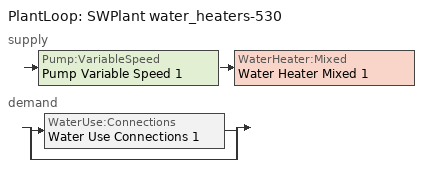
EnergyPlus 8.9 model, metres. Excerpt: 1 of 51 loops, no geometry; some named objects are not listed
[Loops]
PlantLoop 'SWPlant water_heaters-530'
 supply: Pump:VariableSpeed 'Pump Variable Speed 1' > WaterHeater:Mixed 'Water Heater Mixed 1'
 demand: split
  | WaterUse:Connections 'Water Use Connections 1'
  | bypass
[PlantLoop]
SWPlant water_heaters-530: Fluid Type=Water; Plant Equipment Operation Scheme=SWPlant water_heaters-530 Operation Schemes; Maximum Loop Temperature {C}=100; Minimum Loop Temperature {C}=0; Maximum Loop Flow Rate {m3/s}=Autosize; Minimum Loop Flow Rate {m3/s}=0; Plant Loop Volume {m3}=Autocalculate; Load Distribution Scheme=Optimal; Plant Loop Demand Calculation Scheme=SingleSetpoint
[Sizing:Plant]
SWPlant water_heaters-530: Loop Type=Heating; Design Loop Exit Temperature {C}=60; Loop Design Temperature Difference {deltaC}=5; Sizing Option=NonCoincident; Zone Timesteps in Averaging Window=1; Coincident Sizing Factor Mode=None
[Pump:VariableSpeed]
Pump Variable Speed 1: Design Maximum Flow Rate {m3/s}=Autosize; Design Pump Head {Pa}=179352; Design Power Consumption {W}=Autosize; Motor Efficiency=0.9; Fraction of Motor Inefficiencies to Fluid Stream=0; Coefficient 1 of the Part Load Performance Curve=0; Coefficient 2 of the Part Load Performance Curve=3.2485; Coefficient 3 of the Part Load Performance Curve=-4.7443; Coefficient 4 of the Part Load Performance Curve=2.5294; Design Minimum Flow Rate {m3/s}=0; Pump Control Type=Intermittent; Skin Loss Radiative Fraction=0.5; Design Power Sizing Method=PowerPerFlowPerPressure; Design Electric Power per Unit Flow Rate {W/(m3/s)}=348701.1; Design Shaft Power per Unit Flow Rate per Unit Head=1.28205; Design Minimum Flow Rate Fraction=0
[WaterHeater:Mixed]
Water Heater Mixed 1: Tank Volume {m3}=0.0757088; Setpoint Temperature Schedule=Water Heater Setpoint Temperature Schedule; Deadband Temperature Difference {deltaC}=2; Maximum Temperature Limit {C}=82.22; Heater Control Type=Cycle; Heater Maximum Capacity {W}=845000; Heater Ignition Minimum Flow Rate {m3/s}=0; Heater Ignition Delay {s}=0; Heater Fuel Type=NaturalGas; Heater Thermal Efficiency=0.8; Off Cycle Parasitic Fuel Consumption Rate {W}=20; Off Cycle Parasitic Fuel Type=NaturalGas; Off Cycle Parasitic Heat Fraction to Tank=0.8; On Cycle Parasitic Fuel Consumption Rate {W}=0; On Cycle Parasitic Fuel Type=NaturalGas; On Cycle Parasitic Heat Fraction to Tank=0; Ambient Temperature Indicator=Zone; Ambient Temperature Zone=blocks-964_multifamily_1_West Perimeter; Off Cycle Loss Coefficient to Ambient Temperature {W/K}=6; Off Cycle Loss Fraction to Zone=1; On Cycle Loss Coefficient to Ambient Temperature {W/K}=6; On Cycle Loss Fraction to Zone=1; Use Side Effectiveness=1; Source Side Effectiveness=1; Use Side Design Flow Rate {m3/s}=Autosize; Source Side Design Flow Rate {m3/s}=Autosize; Indirect Water Heating Recovery Time {hr}=1.5; Source Side Flow Control Mode=IndirectHeatPrimarySetpoint
[WaterUse:Connections]
Water Use Connections 1: Water Use Equipment Name 1=Water Use Equipment 1; Water Use Equipment Name 2=Water Use Equipment 2; Water Use Equipment Name 3=Water Use Equipment 3; Water Use Equipment Name 4=Water Use Equipment 4; Water Use Equipment Name 5=Water Use Equipment 5; Water Use Equipment Name 6=Water Use Equipment 6; Water Use Equipment Name 7=Water Use Equipment 7; Water Use Equipment Name 8=Water Use Equipment 8; Water Use Equipment Name 9=Water Use Equipment 9; Water Use Equipment Name 10=Water Use Equipment 10; Water Use Equipment Name 11=Water Use Equipment 11; Water Use Equipment Name 12=Water Use Equipment 12; Water Use Equipment Name 13=Water Use Equipment 13; Water Use Equipment Name 14=Water Use Equipment 14; Water Use Equipment Name 15=Water Use Equipment 15; Water Use Equipment Name 16=Water Use Equipment 16; Water Use Equipment Name 17=Water Use Equipment 17; Water Use Equipment Name 18=Water Use Equipment 18; Water Use Equipment Name 19=Water Use Equipment 19; Water Use Equipment Name 20=Water Use Equipment 20; Water Use Equipment Name 21=Water Use Equipment 21; Water Use Equipment Name 22=Water Use Equipment 22; Water Use Equipment Name 23=Water Use Equipment 23; Water Use Equipment Name 24=Water Use Equipment 24; Water Use Equipment Name 25=Water Use Equipment 25; Water Use Equipment Name 26=Water Use Equipment 26; Water Use Equipment Name 27=Water Use Equipment 27; Water Use Equipment Name 28=Water Use Equipment 28; Water Use Equipment Name 29=Water Use Equipment 29; Water Use Equipment Name 30=Water Use Equipment 30; Water Use Equipment Name 31=Water Use Equipment 31; Water Use Equipment Name 32=Water Use Equipment 32; Water Use Equipment Name 33=Water Use Equipment 33; Water Use Equipment Name 34=Water Use Equipment 34; Water Use Equipment Name 35=Water Use Equipment 35; Water Use Equipment Name 36=Water Use Equipment 36; Water Use Equipment Name 37=Water Use Equipment 37; Water Use Equipment Name 38=Water Use Equipment 38; Water Use Equipment Name 39=Water Use Equipment 39; Water Use Equipment Name 40=Water Use Equipment 40; Water Use Equipment Name 41=Water Use Equipment 41; Water Use Equipment Name 42=Water Use Equipment 42; Water Use Equipment Name 43=Water Use Equipment 43; Water Use Equipment Name 44=Water Use Equipment 44; Water Use Equipment Name 45=Water Use Equipment 45; Water Use Equipment Name 46=Water Use Equipment 46; Water Use Equipment Name 47=Water Use Equipment 47; Water Use Equipment Name 48=Water Use Equipment 48; Water Use Equipment Name 49=Water Use Equipment 49; Water Use Equipment Name 50=Water Use Equipment 50
[WaterUse:Equipment] Flow Rate Fraction Schedule=WaterEquipment_FlowRateFractionSchedule
Name | Peak Flow Rate {m3/s} | Zone
Water Use Equipment 1 | 6.32597e-06 | blocks-964_multifamily_1_West Perimeter
Water Use Equipment 2 | 1.87009e-06 | blocks-964_multifamily_1_North Perimeter
Water Use Equipment 3 | 6.32597e-06 | blocks-964_multifamily_1_East Perimeter
Water Use Equipment 4 | 1.87009e-06 | blocks-964_multifamily_1_South Perimeter
Water Use Equipment 5 | 9.57669e-06 | blocks-964_multifamily_1_Core
Water Use Equipment 6 | 6.32597e-06 | blocks-964_multifamily_2_West Perimeter
Water Use Equipment 7 | 1.87009e-06 | blocks-964_multifamily_2_North Perimeter
Water Use Equipment 8 | 6.32597e-06 | blocks-964_multifamily_2_East Perimeter
Water Use Equipment 9 | 1.87009e-06 | blocks-964_multifamily_2_South Perimeter
Water Use Equipment 10 | 9.57669e-06 | blocks-964_multifamily_2_Core
Water Use Equipment 11 | 6.32597e-06 | blocks-964_multifamily_3_West Perimeter
Water Use Equipment 12 | 1.87009e-06 | blocks-964_multifamily_3_North Perimeter
Water Use Equipment 13 | 6.32597e-06 | blocks-964_multifamily_3_East Perimeter
Water Use Equipment 14 | 1.87009e-06 | blocks-964_multifamily_3_South Perimeter
Water Use Equipment 15 | 9.57669e-06 | blocks-964_multifamily_3_Core
Water Use Equipment 16 | 6.32597e-06 | blocks-964_multifamily_4_West Perimeter
Water Use Equipment 17 | 1.87009e-06 | blocks-964_multifamily_4_North Perimeter
Water Use Equipment 18 | 6.32597e-06 | blocks-964_multifamily_4_East Perimeter
Water Use Equipment 19 | 1.87009e-06 | blocks-964_multifamily_4_South Perimeter
Water Use Equipment 20 | 9.57669e-06 | blocks-964_multifamily_4_Core
Water Use Equipment 21 | 6.32597e-06 | blocks-964_multifamily_5_West Perimeter
Water Use Equipment 22 | 1.87009e-06 | blocks-964_multifamily_5_North Perimeter
Water Use Equipment 23 | 6.32597e-06 | blocks-964_multifamily_5_East Perimeter
Water Use Equipment 24 | 1.87009e-06 | blocks-964_multifamily_5_South Perimeter
Water Use Equipment 25 | 9.57669e-06 | blocks-964_multifamily_5_Core
Water Use Equipment 26 | 6.32597e-06 | blocks-964_multifamily_6_West Perimeter
Water Use Equipment 27 | 1.87009e-06 | blocks-964_multifamily_6_North Perimeter
Water Use Equipment 28 | 6.32597e-06 | blocks-964_multifamily_6_East Perimeter
Water Use Equipment 29 | 1.87009e-06 | blocks-964_multifamily_6_South Perimeter
Water Use Equipment 30 | 9.57669e-06 | blocks-964_multifamily_6_Core
Water Use Equipment 31 | 6.32597e-06 | blocks-964_multifamily_7_West Perimeter
Water Use Equipment 32 | 1.87009e-06 | blocks-964_multifamily_7_North Perimeter
Water Use Equipment 33 | 6.32597e-06 | blocks-964_multifamily_7_East Perimeter
Water Use Equipment 34 | 1.87009e-06 | blocks-964_multifamily_7_South Perimeter
Water Use Equipment 35 | 9.57669e-06 | blocks-964_multifamily_7_Core
Water Use Equipment 36 | 6.32597e-06 | blocks-964_multifamily_8_West Perimeter
Water Use Equipment 37 | 1.87009e-06 | blocks-964_multifamily_8_North Perimeter
Water Use Equipment 38 | 6.32597e-06 | blocks-964_multifamily_8_East Perimeter
Water Use Equipment 39 | 1.87009e-06 | blocks-964_multifamily_8_South Perimeter
Water Use Equipment 40 | 9.57669e-06 | blocks-964_multifamily_8_Core
Water Use Equipment 41 | 6.32597e-06 | blocks-964_multifamily_9_West Perimeter
Water Use Equipment 42 | 1.87009e-06 | blocks-964_multifamily_9_North Perimeter
Water Use Equipment 43 | 6.32597e-06 | blocks-964_multifamily_9_East Perimeter
Water Use Equipment 44 | 1.87009e-06 | blocks-964_multifamily_9_South Perimeter
Water Use Equipment 45 | 9.57669e-06 | blocks-964_multifamily_9_Core
Water Use Equipment 46 | 6.32597e-06 | blocks-964_multifamily_10_West Perimeter
Water Use Equipment 47 | 1.87009e-06 | blocks-964_multifamily_10_North Perimeter
Water Use Equipment 48 | 6.32597e-06 | blocks-964_multifamily_10_East Perimeter
Water Use Equipment 49 | 1.87009e-06 | blocks-964_multifamily_10_South Perimeter
Water Use Equipment 50 | 9.57669e-06 | blocks-964_multifamily_10_Core
[PlantEquipmentOperationSchemes]
SWPlant water_heaters-530 Operation Schemes: Control Scheme Object Type 1=PlantEquipmentOperation:HeatingLoad; Control Scheme Name 1=SWPlant water_heaters-530 Heating Operation Scheme; Control Scheme Schedule Name 1=Always On Discrete
[PlantEquipmentOperation:HeatingLoad]
SWPlant water_heaters-530 Heating Operation Scheme: Load Range Lower Limit 1 {W}=0; Load Range Upper Limit 1 {W}=1000000000; Range Equipment List Name 1=SWPlant water_heaters-530 Heating Equipment List
[PlantEquipmentList]
SWPlant water_heaters-530 Heating Equipment List: WaterHeater:Mixed, Water Heater Mixed 1
[SetpointManager:Scheduled]
Setpoint Manager Scheduled 1: Control Variable=Temperature; Schedule=Water Heater Setpoint Temperature Schedule
[Schedule:Day:Interval]
PNNL_Asset_Rating_Apartment_Service_Water_Heating_Schedule_Saturday; PNNL_Asset_Rating_Apartment_Service_Water_Heating_Schedule_Summer_Design_Day; PNNL_Asset_Rating_Apartment_Service_Water_Heating_Schedule_Sunday; PNNL_Asset_Rating_Apartment_Service_Water_Heating_Schedule_Week_Day; PNNL_Asset_Rating_Apartment_Service_Water_Heating_Schedule_Winter_Design_Day: No, 01:00, 0.08, 02:00, 0.04, 03:00, 0.01, 04:00, 0.01, 05:00, 0.04, 06:00, 0.27, 07:00, 0.94, 08:00, 1, 09:00, 0.96, 10:00, 0.84, 11:00, 0.76, 12:00, 0.61, 13:00, 0.53, 14:00, 0.47, 15:00, 0.41, 16:00, 0.47, 17:00, 0.55, 18:00, 0.73, 19:00, 0.86, 20:00, 0.82, 21:00, 0.75, 22:00, 0.61, 23:00, 0.53, 24:00, 0.29
[Schedule:Week:Daily]
Schedule:Week:Daily {e41191f0-92e2-4988-8963-421637b1391e}: PNNL_Asset_Rating_Apartment_Service_Water_Heating_Schedule_Week_Day, PNNL_Asset_Rating_Apartment_Service_Water_Heating_Schedule_Week_Day, PNNL_Asset_Rating_Apartment_Service_Water_Heating_Schedule_Week_Day, PNNL_Asset_Rating_Apartment_Service_Water_Heating_Schedule_Week_Day, PNNL_Asset_Rating_Apartment_Service_Water_Heating_Schedule_Week_Day, PNNL_Asset_Rating_Apartment_Service_Water_Heating_Schedule_Week_Day, PNNL_Asset_Rating_Apartment_Service_Water_Heating_Schedule_Saturday, PNNL_Asset_Rating_Apartment_Service_Water_Heating_Schedule_Week_Day, PNNL_Asset_Rating_Apartment_Service_Water_Heating_Schedule_Summer_Design_Day, PNNL_Asset_Rating_Apartment_Service_Water_Heating_Schedule_Winter_Design_Day, PNNL_Asset_Rating_Apartment_Service_Water_Heating_Schedule_Week_Day, PNNL_Asset_Rating_Apartment_Service_Water_Heating_Schedule_Week_Day
Schedule:Week:Daily {cb2cd8d7-0e89-4478-bedf-7a5a7d197c0d}: PNNL_Asset_Rating_Apartment_Service_Water_Heating_Schedule_Sunday, PNNL_Asset_Rating_Apartment_Service_Water_Heating_Schedule_Week_Day, PNNL_Asset_Rating_Apartment_Service_Water_Heating_Schedule_Week_Day, PNNL_Asset_Rating_Apartment_Service_Water_Heating_Schedule_Week_Day, PNNL_Asset_Rating_Apartment_Service_Water_Heating_Schedule_Week_Day, PNNL_Asset_Rating_Apartment_Service_Water_Heating_Schedule_Week_Day, PNNL_Asset_Rating_Apartment_Service_Water_Heating_Schedule_Saturday, PNNL_Asset_Rating_Apartment_Service_Water_Heating_Schedule_Week_Day, PNNL_Asset_Rating_Apartment_Service_Water_Heating_Schedule_Summer_Design_Day, PNNL_Asset_Rating_Apartment_Service_Water_Heating_Schedule_Winter_Design_Day, PNNL_Asset_Rating_Apartment_Service_Water_Heating_Schedule_Week_Day, PNNL_Asset_Rating_Apartment_Service_Water_Heating_Schedule_Week_Day
[Schedule:Year]
WaterEquipment_FlowRateFractionSchedule: Schedule:Week:Daily {e41191f0-92e2-4988-8963-421637b1391e}, 1, 1, 1, 3, Schedule:Week:Daily {cb2cd8d7-0e89-4478-bedf-7a5a7d197c0d}, 1, 4, 12, 31
[Schedule:Compact]
Water Heater Setpoint Temperature Schedule: Through: 12/31, For: AllDays, Until: 24:00, 60
[Schedule:Constant]
Always On Discrete: Hourly Value=1
